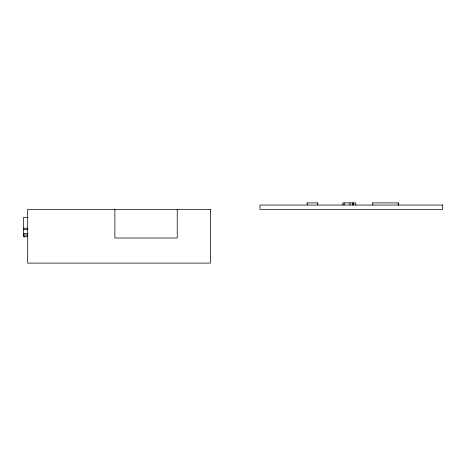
<?xml version="1.0" encoding="UTF-8"?>
<svg xmlns="http://www.w3.org/2000/svg" width="466" height="466" viewBox="0 0 466 466"><rect width="100%" height="100%" fill="white"/><g stroke="black" fill="none" stroke-linecap="round" stroke-linejoin="round"><path stroke-width="0.7" d="M27.832 228.235L23.644 228.235L23.3 228.579L23.644 229.616L27.832 229.616M23.556 228.579L23.9 228.235M27.832 233.699L23.644 233.699L23.3 234.73L23.644 235.074L27.832 235.074M23.556 234.043L23.9 233.699L23.9 235.074L23.556 234.73M307.042 202.896L317.795 202.896M372.602 202.896L398.407 202.896L398.407 205.046M27.727 217.564L23.428 217.564L23.428 236.588L27.698 236.588M23.556 229.272L23.9 229.616M398.191 202.896L398.191 205.046M372.817 202.896L372.817 205.046M355.774 205.046L355.774 202.896L342.871 202.896L342.871 205.046M353.391 202.896L353.391 205.046M352.599 202.896L352.599 205.046M349.983 202.896L349.983 205.046M344.164 202.896L344.164 205.046M317.707 202.896L317.707 205.046M307.135 202.896L307.135 205.046M177.237 209.345L177.237 237.992L114.875 237.992L114.875 209.345M24.18 236.588L24.18 237.13M23.644 228.235L23.644 229.616M23.644 233.699L23.644 235.074M442.7 205.046L259.917 205.046L259.917 209.345L442.7 209.345L442.7 205.046M210.463 209.345L27.68 209.345L27.68 263.104L210.463 263.104L210.463 209.345"/></g></svg>
